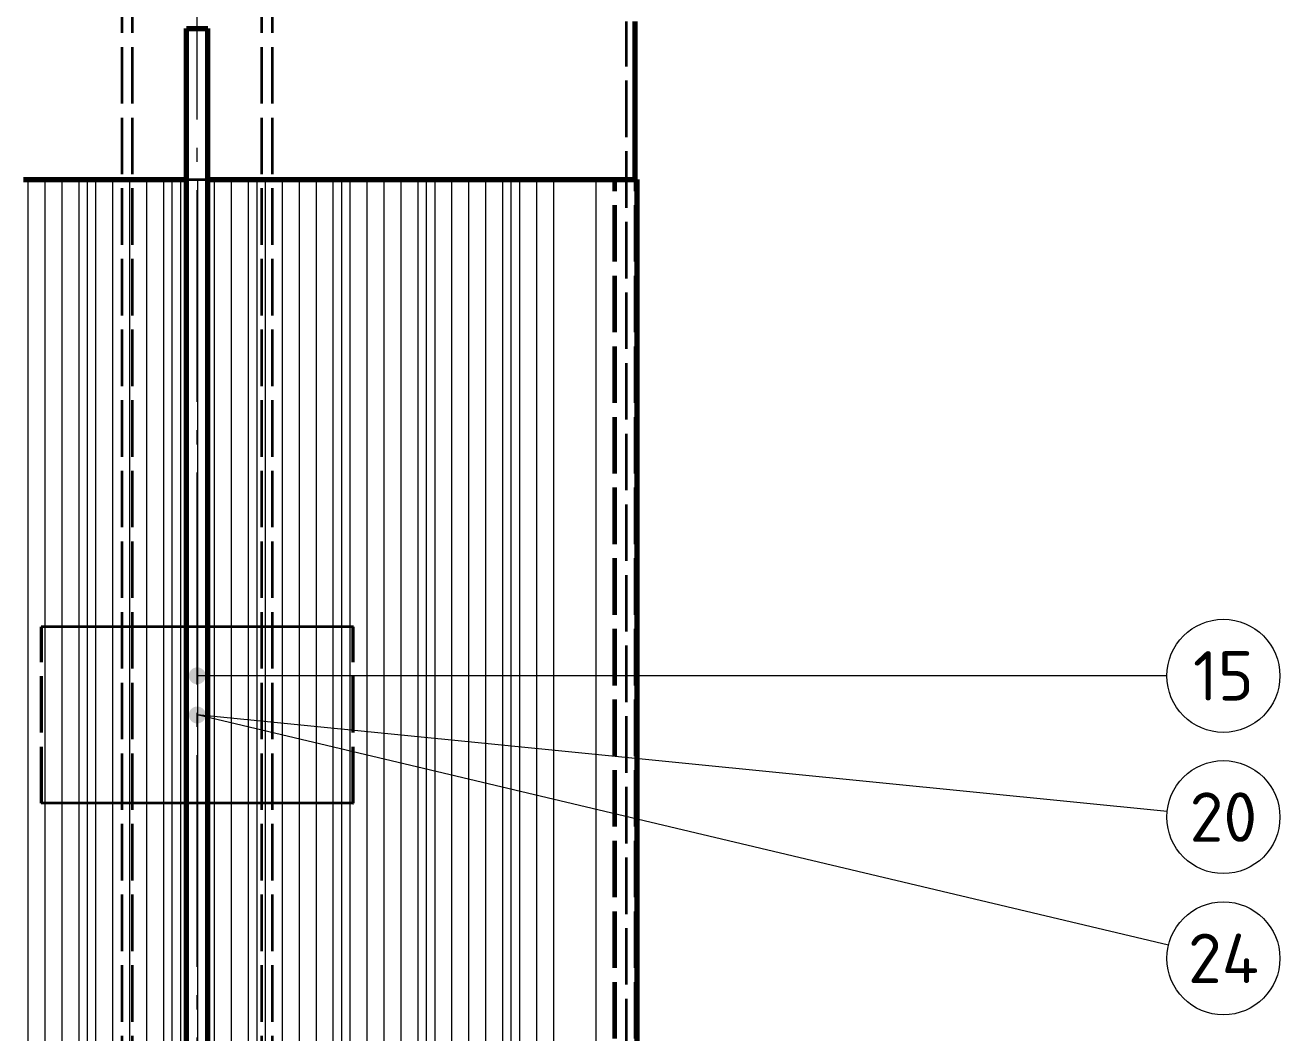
# Model space of a CAD drawing. Header units: millimetres. Extents: x 0 to 2382, y 0 to 420.
# Drawn here: x 148.6 to 237.4, y 229.9 to 301.3 of the extents above; entities that cross this region are included whole.
import ezdxf
from ezdxf.enums import TextEntityAlignment as Align

# ---------------------------------------------------------------- set-up
doc = ezdxf.new("R2010")
doc.units = ezdxf.units.MM
doc.linetypes.add('IRAM-E-TRAZOS', pattern=[5, 4, -1])
doc.linetypes.add('IRAM-F-TRAZO-PUNTO', pattern=[20, 15, -2, 1, -2])
for name, color, linetype, lineweight in [('01-VISIBLE', 7, 'CONTINUOUS', 70), ('02-OCULTA', 4, 'IRAM-E-TRAZOS', 35), ('03-EJE', 1, 'IRAM-F-TRAZO-PUNTO', 18), ('04-COTA', 3, 'CONTINUOUS', 18), ('05-RAYADO', 8, 'CONTINUOUS', 18), ('06-TEXTO', 7, 'CONTINUOUS', 25), ('08-FINA', 5, 'CONTINUOUS', 18)]:
    doc.layers.add(name, color=color, linetype=linetype, lineweight=lineweight)
doc.styles.add('ISO3098', font='isocpeur.ttf')
doc.dimstyles.new('FLAMA-IRAM', dxfattribs={"dimtxt": 3.5, "dimasz": 3.5, "dimexe": 2, "dimexo": 1.5, "dimgap": 1, "dimtad": 1, "dimdec": 1, "dimtxsty": 'ISO3098', "dimblk": 'IRAM_FLECHA', "dimblk1": 'IRAM_FLECHA', "dimblk2": 'IRAM_FLECHA', "dimcen": 2.5, "dimclrd": 256, "dimclre": 256, "dimclrt": 256, "dimazin": 3, "dimtfac": 1, "dimtmove": 0, "dimatfit": 3, "dimlwd": 18, "dimlwe": 18})

# ---------------------------------------------------------------- blocks, each defined once
blk = doc.blocks.new('IRAM_FLECHA')
blk.add_solid([(0, 0), (-1, 0.125), (-1, -0.125)])

msp = doc.modelspace()

# ---------------------------------------------------------------- hatches: boundary and pattern name
at = {"layer": '05-RAYADO'}
h = msp.add_hatch(dxfattribs=at)
h.set_pattern_fill('ANSI31', scale=0.94488, angle=45)
h.paths.add_polyline_path([(190.253, 214.548), (190.253, 290.359), (131.287, 290.359), (131.287, 214.548)])
h = msp.add_hatch(dxfattribs=at)
h.set_pattern_fill('ANSI31', scale=0.377953, angle=45)
h.paths.add_polyline_path([(185.85, 214.548), (185.85, 290.359), (135.69, 290.359), (135.69, 214.548)])
at = {"layer": '08-FINA'}
h = msp.add_hatch(color=7, dxfattribs=at)
h.dxf.hatch_style = 1
edge = h.paths.add_edge_path()
edge.add_arc((160.77, 255.225), 0.6, 0, 360)
h = msp.add_hatch(color=7, dxfattribs=at)
h.dxf.hatch_style = 1
edge = h.paths.add_edge_path()
edge.add_arc((160.77, 252.453), 0.6, 0, 360)
h = msp.add_hatch(color=7, dxfattribs=at)
h.dxf.hatch_style = 1
edge = h.paths.add_edge_path()
edge.add_arc((160.77, 252.453), 0.6, 0, 360)

# ---------------------------------------------------------------- linework, layer by layer
at = {"layer": '01-VISIBLE'}
for p, q in [((191.77, 290.359), (191.77, 301.544)), ((160.02, 226.7), (160.02, 301.044)), ((160.02, 301.044), (161.52, 301.044)), ((161.52, 226.7), (161.52, 301.044)), ((191.92, 226.7), (191.92, 290.359))]:
    msp.add_line(p, q, dxfattribs=at)
for points in [[(148.463, 290.359), (148.714, 290.359), (148.965, 290.359), (149.217, 290.359), (149.468, 290.359), (149.719, 290.359), (149.97, 290.359), (150.222, 290.359), (150.473, 290.359), (150.724, 290.359), (150.975, 290.359), (151.227, 290.359), (151.478, 290.359), (151.729, 290.359), (151.98, 290.359), (152.232, 290.359), (152.483, 290.359), (152.734, 290.359), (152.985, 290.359), (153.237, 290.359), (153.488, 290.359), (153.739, 290.359), (153.99, 290.359), (154.241, 290.359), (154.493, 290.359), (154.744, 290.359), (154.995, 290.359), (155.246, 290.359), (155.498, 290.359), (155.749, 290.359), (156, 290.359), (156.251, 290.359), (156.503, 290.359), (156.754, 290.359), (157.005, 290.359), (157.256, 290.359), (157.508, 290.359), (157.759, 290.359), (158.01, 290.359), (158.261, 290.359), (158.513, 290.359), (158.764, 290.359), (159.015, 290.359), (159.266, 290.359), (159.518, 290.359), (159.769, 290.359), (160.02, 290.359)], [(161.52, 290.359), (161.771, 290.359), (162.022, 290.359), (162.274, 290.359), (162.525, 290.359), (162.776, 290.359), (163.027, 290.359), (163.279, 290.359), (163.53, 290.359), (163.781, 290.359), (164.032, 290.359), (164.284, 290.359), (164.535, 290.359), (164.786, 290.359), (165.037, 290.359), (165.289, 290.359), (165.54, 290.359), (165.791, 290.359), (166.042, 290.359), (166.294, 290.359), (166.545, 290.359), (166.796, 290.359), (167.047, 290.359), (167.299, 290.359), (167.55, 290.359), (167.801, 290.359), (168.052, 290.359), (168.303, 290.359), (168.555, 290.359), (168.806, 290.359), (169.057, 290.359), (169.308, 290.359), (169.56, 290.359), (169.811, 290.359), (170.062, 290.359), (170.313, 290.359), (170.565, 290.359), (170.816, 290.359), (171.067, 290.359), (171.318, 290.359), (171.57, 290.359), (171.821, 290.359), (172.072, 290.359), (172.323, 290.359), (172.575, 290.359), (172.826, 290.359), (173.077, 290.359), (173.328, 290.359), (173.58, 290.359), (173.831, 290.359), (174.082, 290.359), (174.333, 290.359), (174.584, 290.359), (174.836, 290.359), (175.087, 290.359), (175.338, 290.359), (175.589, 290.359), (175.841, 290.359), (176.092, 290.359), (176.343, 290.359), (176.594, 290.359), (176.846, 290.359), (177.097, 290.359), (177.348, 290.359), (177.599, 290.359), (177.851, 290.359), (178.102, 290.359), (178.353, 290.359), (178.604, 290.359), (178.856, 290.359), (179.107, 290.359), (179.358, 290.359), (179.609, 290.359), (179.86, 290.359), (180.112, 290.359), (180.363, 290.359), (180.614, 290.359), (180.865, 290.359), (181.117, 290.359), (181.368, 290.359), (181.619, 290.359), (181.87, 290.359), (182.122, 290.359), (182.373, 290.359), (182.624, 290.359), (182.875, 290.359), (183.127, 290.359), (183.378, 290.359), (183.629, 290.359), (183.88, 290.359), (184.132, 290.359), (184.383, 290.359), (184.634, 290.359), (184.885, 290.359), (185.137, 290.359), (185.388, 290.359), (185.639, 290.359), (185.89, 290.359), (186.141, 290.359), (186.393, 290.359), (186.644, 290.359), (186.895, 290.359), (187.146, 290.359), (187.398, 290.359), (187.649, 290.359), (187.9, 290.359), (188.151, 290.359), (188.403, 290.359), (188.654, 290.359), (188.905, 290.359), (189.156, 290.359), (189.408, 290.359), (189.659, 290.359), (189.91, 290.359), (190.161, 290.359), (190.413, 290.359), (190.664, 290.359), (190.915, 290.359), (191.166, 290.359), (191.418, 290.359), (191.669, 290.359), (191.92, 290.359)]]:
    msp.add_lwpolyline(points, dxfattribs=at)
at = {"layer": '02-OCULTA'}
for p, q in [((155.445, 185.738), (155.445, 324.713)), ((156.195, 185.738), (156.195, 324.713)), ((165.345, 185.738), (165.345, 324.713)), ((166.095, 185.738), (166.095, 324.713)), ((191.145, 173.363), (191.145, 301.544)), ((160.02, 181.496), (160.02, 301.044)), ((160.02, 301.044), (161.52, 301.044)), ((161.52, 181.496), (161.52, 301.044)), ((190.253, 290.359), (190.395, 290.359)), ((190.253, 214.548), (190.253, 290.359)), ((190.395, 214.548), (190.395, 290.359)), ((191.77, 214.548), (191.77, 290.359)), ((191.77, 214.548), (191.77, 290.359)), ((149.712, 246.203), (149.712, 258.703)), ((149.765, 258.703), (149.712, 258.703)), ((149.765, 246.203), (149.765, 258.703)), ((171.775, 258.703), (171.828, 258.703)), ((171.775, 246.203), (171.775, 258.703)), ((171.828, 246.203), (171.828, 258.703)), ((149.765, 246.203), (149.712, 246.203)), ((171.775, 246.203), (171.828, 246.203))]:
    msp.add_line(p, q, dxfattribs=at)
for points in [[(148.52, 290.359), (148.77, 290.359), (149.02, 290.359), (149.27, 290.359), (149.52, 290.359), (149.77, 290.359), (150.02, 290.359), (150.27, 290.359), (150.52, 290.359), (150.77, 290.359), (151.02, 290.359), (151.27, 290.359), (151.52, 290.359), (151.77, 290.359), (152.02, 290.359), (152.27, 290.359), (152.52, 290.359), (152.77, 290.359), (153.02, 290.359), (153.27, 290.359), (153.52, 290.359), (153.77, 290.359), (154.02, 290.359), (154.27, 290.359), (154.52, 290.359), (154.77, 290.359), (155.02, 290.359), (155.27, 290.359), (155.52, 290.359), (155.77, 290.359), (156.02, 290.359), (156.27, 290.359), (156.52, 290.359), (156.77, 290.359), (157.02, 290.359), (157.27, 290.359), (157.52, 290.359), (157.77, 290.359), (158.02, 290.359), (158.27, 290.359), (158.52, 290.359), (158.77, 290.359), (159.02, 290.359), (159.27, 290.359), (159.52, 290.359), (159.77, 290.359), (160.02, 290.359), (160.27, 290.359), (160.52, 290.359), (160.77, 290.359), (161.02, 290.359), (161.27, 290.359), (161.52, 290.359), (161.77, 290.359), (162.02, 290.359), (162.27, 290.359), (162.52, 290.359), (162.77, 290.359), (163.02, 290.359), (163.27, 290.359), (163.52, 290.359), (163.77, 290.359), (164.02, 290.359), (164.27, 290.359), (164.52, 290.359), (164.77, 290.359), (165.02, 290.359), (165.27, 290.359), (165.52, 290.359), (165.77, 290.359), (166.02, 290.359), (166.27, 290.359), (166.52, 290.359), (166.77, 290.359), (167.02, 290.359), (167.27, 290.359), (167.52, 290.359), (167.77, 290.359), (168.02, 290.359), (168.27, 290.359), (168.52, 290.359), (168.77, 290.359), (169.02, 290.359), (169.27, 290.359), (169.52, 290.359), (169.77, 290.359), (170.02, 290.359), (170.27, 290.359), (170.52, 290.359), (170.77, 290.359), (171.02, 290.359), (171.27, 290.359), (171.52, 290.359), (171.77, 290.359), (172.02, 290.359), (172.27, 290.359), (172.52, 290.359), (172.77, 290.359), (173.02, 290.359), (173.27, 290.359), (173.52, 290.359), (173.77, 290.359), (174.02, 290.359), (174.27, 290.359), (174.52, 290.359), (174.77, 290.359), (175.02, 290.359), (175.27, 290.359), (175.52, 290.359), (175.77, 290.359), (176.02, 290.359), (176.27, 290.359), (176.52, 290.359), (176.77, 290.359), (177.02, 290.359), (177.27, 290.359), (177.52, 290.359), (177.77, 290.359), (178.02, 290.359), (178.27, 290.359), (178.52, 290.359), (178.77, 290.359), (179.02, 290.359), (179.27, 290.359), (179.52, 290.359), (179.77, 290.359), (180.02, 290.359), (180.27, 290.359), (180.52, 290.359), (180.77, 290.359), (181.02, 290.359), (181.27, 290.359), (181.52, 290.359), (181.77, 290.359), (182.02, 290.359), (182.27, 290.359), (182.52, 290.359), (182.77, 290.359), (183.02, 290.359), (183.27, 290.359), (183.52, 290.359), (183.77, 290.359), (184.02, 290.359), (184.27, 290.359), (184.52, 290.359), (184.77, 290.359), (185.02, 290.359), (185.27, 290.359), (185.52, 290.359), (185.77, 290.359), (186.02, 290.359), (186.27, 290.359), (186.52, 290.359), (186.77, 290.359), (187.02, 290.359), (187.27, 290.359), (187.52, 290.359), (187.77, 290.359), (188.02, 290.359), (188.27, 290.359), (188.52, 290.359), (188.77, 290.359), (189.02, 290.359), (189.27, 290.359), (189.52, 290.359), (189.77, 290.359), (190.02, 290.359), (190.27, 290.359), (190.52, 290.359), (190.77, 290.359), (191.02, 290.359), (191.27, 290.359), (191.52, 290.359), (191.77, 290.359)], [(160.02, 290.359), (160.27, 290.359), (160.52, 290.359), (160.77, 290.359), (161.02, 290.359), (161.27, 290.359), (161.52, 290.359)], [(191.77, 290.359), (191.517, 290.359), (191.264, 290.359), (191.011, 290.359), (190.759, 290.359), (190.506, 290.359), (190.253, 290.359)], [(191.92, 290.359), (191.666, 290.359), (191.412, 290.359), (191.158, 290.359), (190.904, 290.359), (190.65, 290.359), (190.395, 290.359)], [(171.828, 258.703), (171.577, 258.703), (171.325, 258.703), (171.074, 258.703), (170.823, 258.703), (170.571, 258.703), (170.32, 258.703), (170.069, 258.703), (169.817, 258.703), (169.566, 258.703), (169.315, 258.703), (169.063, 258.703), (168.812, 258.703), (168.561, 258.703), (168.31, 258.703), (168.058, 258.703), (167.807, 258.703), (167.556, 258.703), (167.304, 258.703), (167.053, 258.703), (166.802, 258.703), (166.55, 258.703), (166.299, 258.703), (166.048, 258.703), (165.796, 258.703), (165.545, 258.703), (165.294, 258.703), (165.042, 258.703), (164.791, 258.703), (164.54, 258.703), (164.288, 258.703), (164.037, 258.703), (163.786, 258.703), (163.534, 258.703), (163.283, 258.703), (163.032, 258.703), (162.781, 258.703), (162.529, 258.703), (162.278, 258.703), (162.027, 258.703), (161.775, 258.703), (161.524, 258.703), (161.273, 258.703), (161.021, 258.703), (160.77, 258.703), (160.519, 258.703), (160.267, 258.703), (160.016, 258.703), (159.765, 258.703), (159.513, 258.703), (159.262, 258.703), (159.011, 258.703), (158.759, 258.703), (158.508, 258.703), (158.257, 258.703), (158.006, 258.703), (157.754, 258.703), (157.503, 258.703), (157.252, 258.703), (157, 258.703), (156.749, 258.703), (156.498, 258.703), (156.246, 258.703), (155.995, 258.703), (155.744, 258.703), (155.492, 258.703), (155.241, 258.703), (154.99, 258.703), (154.738, 258.703), (154.487, 258.703), (154.236, 258.703), (153.984, 258.703), (153.733, 258.703), (153.482, 258.703), (153.23, 258.703), (152.979, 258.703), (152.728, 258.703), (152.477, 258.703), (152.225, 258.703), (151.974, 258.703), (151.723, 258.703), (151.471, 258.703), (151.22, 258.703), (150.969, 258.703), (150.717, 258.703), (150.466, 258.703), (150.215, 258.703), (149.963, 258.703), (149.712, 258.703)], [(171.775, 258.703), (171.525, 258.703), (171.274, 258.703), (171.024, 258.703), (170.774, 258.703), (170.524, 258.703), (170.274, 258.703), (170.024, 258.703), (169.774, 258.703), (169.524, 258.703), (169.274, 258.703), (169.024, 258.703), (168.773, 258.703), (168.523, 258.703), (168.273, 258.703), (168.023, 258.703), (167.773, 258.703), (167.523, 258.703), (167.273, 258.703), (167.023, 258.703), (166.773, 258.703), (166.522, 258.703), (166.272, 258.703), (166.022, 258.703), (165.772, 258.703), (165.522, 258.703), (165.272, 258.703), (165.022, 258.703), (164.772, 258.703), (164.522, 258.703), (164.271, 258.703), (164.021, 258.703), (163.771, 258.703), (163.521, 258.703), (163.271, 258.703), (163.021, 258.703), (162.771, 258.703), (162.521, 258.703), (162.271, 258.703), (162.021, 258.703), (161.77, 258.703), (161.52, 258.703), (161.27, 258.703), (161.02, 258.703), (160.77, 258.703), (160.52, 258.703), (160.27, 258.703), (160.02, 258.703), (159.77, 258.703), (159.519, 258.703), (159.269, 258.703), (159.019, 258.703), (158.769, 258.703), (158.519, 258.703), (158.269, 258.703), (158.019, 258.703), (157.769, 258.703), (157.519, 258.703), (157.269, 258.703), (157.018, 258.703), (156.768, 258.703), (156.518, 258.703), (156.268, 258.703), (156.018, 258.703), (155.768, 258.703), (155.518, 258.703), (155.268, 258.703), (155.018, 258.703), (154.767, 258.703), (154.517, 258.703), (154.267, 258.703), (154.017, 258.703), (153.767, 258.703), (153.517, 258.703), (153.267, 258.703), (153.017, 258.703), (152.767, 258.703), (152.516, 258.703), (152.266, 258.703), (152.016, 258.703), (151.766, 258.703), (151.516, 258.703), (151.266, 258.703), (151.016, 258.703), (150.766, 258.703), (150.516, 258.703), (150.266, 258.703), (150.015, 258.703), (149.765, 258.703)], [(171.828, 246.203), (171.577, 246.203), (171.325, 246.203), (171.074, 246.203), (170.823, 246.203), (170.571, 246.203), (170.32, 246.203), (170.069, 246.203), (169.817, 246.203), (169.566, 246.203), (169.315, 246.203), (169.063, 246.203), (168.812, 246.203), (168.561, 246.203), (168.31, 246.203), (168.058, 246.203), (167.807, 246.203), (167.556, 246.203), (167.304, 246.203), (167.053, 246.203), (166.802, 246.203), (166.55, 246.203), (166.299, 246.203), (166.048, 246.203), (165.796, 246.203), (165.545, 246.203), (165.294, 246.203), (165.042, 246.203), (164.791, 246.203), (164.54, 246.203), (164.288, 246.203), (164.037, 246.203), (163.786, 246.203), (163.534, 246.203), (163.283, 246.203), (163.032, 246.203), (162.781, 246.203), (162.529, 246.203), (162.278, 246.203), (162.027, 246.203), (161.775, 246.203), (161.524, 246.203), (161.273, 246.203), (161.021, 246.203), (160.77, 246.203), (160.519, 246.203), (160.267, 246.203), (160.016, 246.203), (159.765, 246.203), (159.513, 246.203), (159.262, 246.203), (159.011, 246.203), (158.759, 246.203), (158.508, 246.203), (158.257, 246.203), (158.006, 246.203), (157.754, 246.203), (157.503, 246.203), (157.252, 246.203), (157, 246.203), (156.749, 246.203), (156.498, 246.203), (156.246, 246.203), (155.995, 246.203), (155.744, 246.203), (155.492, 246.203), (155.241, 246.203), (154.99, 246.203), (154.738, 246.203), (154.487, 246.203), (154.236, 246.203), (153.984, 246.203), (153.733, 246.203), (153.482, 246.203), (153.23, 246.203), (152.979, 246.203), (152.728, 246.203), (152.477, 246.203), (152.225, 246.203), (151.974, 246.203), (151.723, 246.203), (151.471, 246.203), (151.22, 246.203), (150.969, 246.203), (150.717, 246.203), (150.466, 246.203), (150.215, 246.203), (149.963, 246.203), (149.712, 246.203)], [(171.775, 246.203), (171.525, 246.203), (171.274, 246.203), (171.024, 246.203), (170.774, 246.203), (170.524, 246.203), (170.274, 246.203), (170.024, 246.203), (169.774, 246.203), (169.524, 246.203), (169.274, 246.203), (169.024, 246.203), (168.773, 246.203), (168.523, 246.203), (168.273, 246.203), (168.023, 246.203), (167.773, 246.203), (167.523, 246.203), (167.273, 246.203), (167.023, 246.203), (166.773, 246.203), (166.522, 246.203), (166.272, 246.203), (166.022, 246.203), (165.772, 246.203), (165.522, 246.203), (165.272, 246.203), (165.022, 246.203), (164.772, 246.203), (164.522, 246.203), (164.271, 246.203), (164.021, 246.203), (163.771, 246.203), (163.521, 246.203), (163.271, 246.203), (163.021, 246.203), (162.771, 246.203), (162.521, 246.203), (162.271, 246.203), (162.021, 246.203), (161.77, 246.203), (161.52, 246.203), (161.27, 246.203), (161.02, 246.203), (160.77, 246.203), (160.52, 246.203), (160.27, 246.203), (160.02, 246.203), (159.77, 246.203), (159.519, 246.203), (159.269, 246.203), (159.019, 246.203), (158.769, 246.203), (158.519, 246.203), (158.269, 246.203), (158.019, 246.203), (157.769, 246.203), (157.519, 246.203), (157.269, 246.203), (157.018, 246.203), (156.768, 246.203), (156.518, 246.203), (156.268, 246.203), (156.018, 246.203), (155.768, 246.203), (155.518, 246.203), (155.268, 246.203), (155.018, 246.203), (154.767, 246.203), (154.517, 246.203), (154.267, 246.203), (154.017, 246.203), (153.767, 246.203), (153.517, 246.203), (153.267, 246.203), (153.017, 246.203), (152.767, 246.203), (152.516, 246.203), (152.266, 246.203), (152.016, 246.203), (151.766, 246.203), (151.516, 246.203), (151.266, 246.203), (151.016, 246.203), (150.766, 246.203), (150.516, 246.203), (150.266, 246.203), (150.015, 246.203), (149.765, 246.203)]]:
    msp.add_lwpolyline(points, dxfattribs=at)
at = {"layer": '03-EJE'}
msp.add_line((160.77, 174.613), (160.77, 354.218), dxfattribs=at)
at = {"layer": '08-FINA'}
for p, q in [((229.405, 255.225), (160.77, 255.225)), ((229.425, 245.621), (160.77, 252.453)), ((229.513, 236.148), (160.77, 252.453))]:
    msp.add_line(p, q, dxfattribs=at)
for centre in [(233.405, 255.225), (233.405, 245.225), (233.405, 235.225)]:
    msp.add_circle(centre, 4, dxfattribs=at)

# ---------------------------------------------------------------- texts
at = {"layer": '06-TEXTO', "style": 'ISO3098'}
for s, p in [('15', (233.405, 255.225)), ('20', (233.405, 245.225)), ('24', (233.405, 235.225))]:
    msp.add_text(s, height=3.5, dxfattribs=at).set_placement(p, align=Align.MIDDLE_CENTER)

# ---------------------------------------------------------------- dimensions: what is measured, and where the dimension line sits
at = {"layer": '04-COTA'}
msp.add_linear_dim(base=(103.795, 173.363), p1=(129.77, 173.363), p2=(157.77, 330.113), angle=90, dimstyle='FLAMA-IRAM', override={"dimlfac": 2}, dxfattribs=at).render()

doc.saveas('drawing.dxf')
